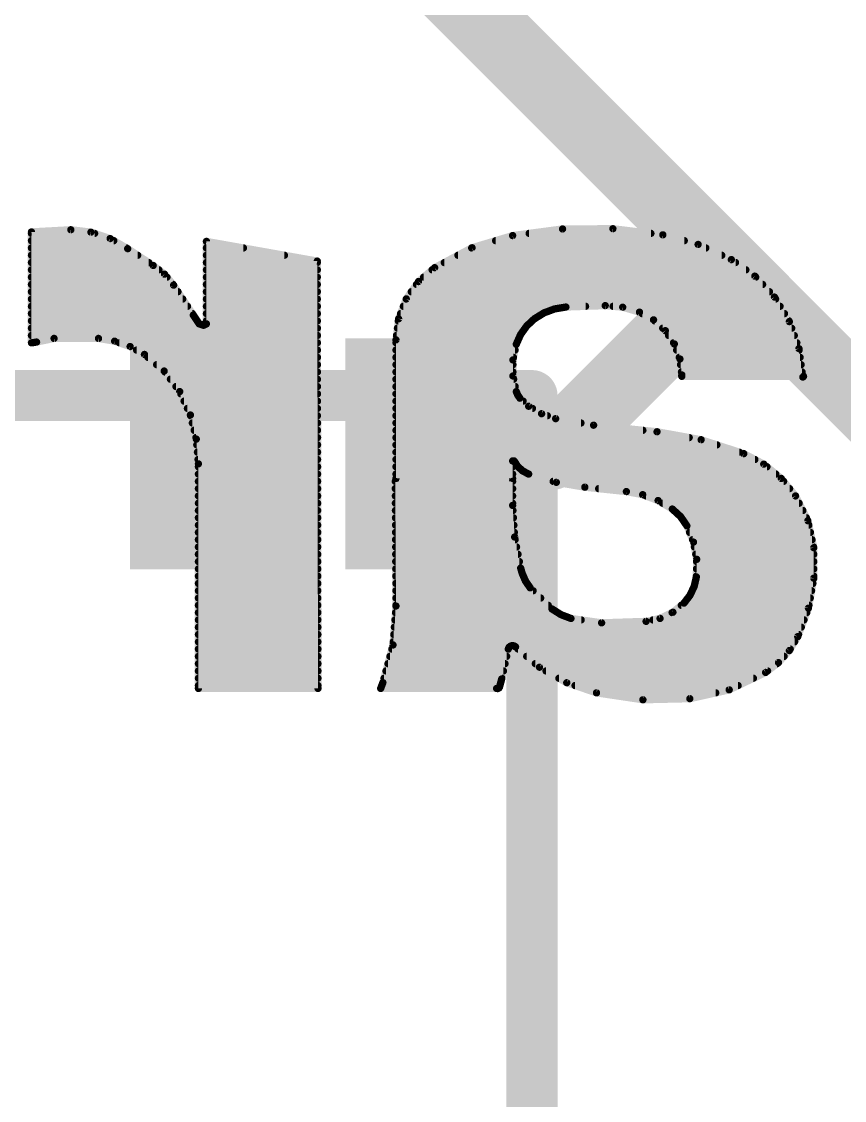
# Model space of a CAD drawing. Extents: x -8.9 to 15.4, y -3.8 to 15.4.
# Drawn here: x 7.817 to 10.683, y 7.14 to 10.898 of the extents above; entities that cross this region are included whole.
import ezdxf

# ---------------------------------------------------------------- set-up
doc = ezdxf.new("R2010")
doc.units = 0
for name, color, linetype in [('1', 12, 'CONTINUOUS'), ('21', 41, 'CONTINUOUS'), ('22', 40, 'CONTINUOUS'), ('51', 53, 'CONTINUOUS')]:
    doc.layers.add(name, color=color, linetype=linetype)

# ---------------------------------------------------------------- blocks, each defined once
blk = doc.blocks.new('RECT')
blk.add_solid([(-0.5, -0.5), (0.5, -0.5), (-0.5, 0.5), (0.5, 0.5)])

msp = doc.modelspace()

# ---------------------------------------------------------------- linework, layer by layer
at = {"layer": '1', "const_width": 0.254}
for points in [[(10.3505, 9.9695), (8.89, 11.43)], [(10.2345, 9.9695), (9.6575, 9.3925)], [(10.3505, 9.9695), (10.2345, 9.9695)], [(11.43, 8.89), (10.3505, 9.9695)], [(9.6575, 9.3925), (9.12, 9.3925)]]:
    msp.add_lwpolyline(points, dxfattribs=at)
at = {"layer": '1', "const_width": 0.127}
for points in [[(10.2345, 10.033, 1), (10.2345, 9.906)], [(10.2794, 9.9246, 1), (10.1896, 10.0144)], [(10.3954, 10.0144, 1), (10.3056, 9.9246)], [(10.3056, 9.9246, 1), (10.3954, 10.0144)], [(10.3505, 9.906, 1), (10.3505, 10.033)], [(9.12, 9.456, 1), (9.12, 9.329)], [(9.6575, 9.329, 1), (9.6575, 9.456)], [(9.6126, 9.4374, 1), (9.7024, 9.3476)]]:
    msp.add_lwpolyline(points, format="xyb", dxfattribs=at)
at = {"layer": '21', "const_width": 0.1778}
msp.add_lwpolyline([(9.595, 9.595), (9.595, 7.445)], dxfattribs=at)
at = {"layer": '21', "const_width": 0.0889}
for points in [[(9.6395, 9.595, 1), (9.5506, 9.595)], [(9.5506, 7.445, 1), (9.6395, 7.445)]]:
    msp.add_lwpolyline(points, format="xyb", dxfattribs=at)
at = {"layer": '22', "const_width": 0.0254}
for points in [[(7.9883, 10.1727), (7.8511, 10.1651)], [(8.0584, 10.1643), (7.9883, 10.1727)], [(9.5275, 10.1524), (9.7014, 10.1754)], [(9.7014, 10.1754), (9.8767, 10.1762)], [(9.8767, 10.1762), (10.0508, 10.1549)], [(7.8511, 10.1651), (7.8511, 9.779)], [(7.8511, 10.16), (8.0712, 10.16)], [(7.8511, 10.1346), (8.1381, 10.1346)], [(8.1253, 10.142), (8.0584, 10.1643)], [(8.1864, 10.1067), (8.1253, 10.142)], [(9.3861, 10.1099), (9.5275, 10.1524)], [(9.4683, 10.1346), (10.1254, 10.1346)], [(9.585, 10.16), (10.0092, 10.16)], [(10.0508, 10.1549), (10.1737, 10.1215)], [(7.8511, 10.1092), (8.1821, 10.1092)], [(8.2753, 10.0482), (8.1864, 10.1067)], [(8.8468, 10.0635), (8.4607, 10.1321)], [(8.4607, 10.1321), (8.4607, 9.845)], [(8.4607, 10.1092), (8.5896, 10.1092)], [(9.2558, 10.0406), (9.3861, 10.1099)], [(9.3848, 10.1092), (10.2006, 10.1092)], [(10.1737, 10.1215), (10.2895, 10.0686)], [(7.8511, 10.0838), (8.2212, 10.0838)], [(7.8511, 10.0584), (8.2598, 10.0584)], [(8.4607, 10.0838), (8.7325, 10.0838)], [(8.4607, 10.0584), (8.8468, 10.0584)], [(8.8494, 8.575), (8.8468, 10.0635)], [(9.2893, 10.0584), (10.304, 10.0584)], [(9.337, 10.0838), (10.2562, 10.0838)], [(10.2895, 10.0686), (10.3713, 10.0111)], [(7.8511, 10.033), (8.2952, 10.033)], [(8.3148, 10.018), (8.2753, 10.0482)], [(8.4607, 10.033), (8.8469, 10.033)], [(9.1996, 9.9923), (9.2558, 10.0406)], [(9.247, 10.033), (10.3402, 10.033)], [(7.8511, 10.0076), (8.3233, 10.0076)], [(8.3464, 9.9797), (8.3148, 10.018)], [(8.4607, 10.0076), (8.8469, 10.0076)], [(9.1569, 9.9318), (9.1996, 9.9923)], [(9.2174, 10.0076), (10.3746, 10.0076)], [(10.3713, 10.0111), (10.4396, 9.9382)], [(7.8511, 9.9822), (8.3443, 9.9822)], [(7.8511, 9.9568), (8.3615, 9.9568)], [(8.415, 9.8755), (8.3464, 9.9797)], [(8.4607, 9.9822), (8.8469, 9.9822)], [(8.4607, 9.9568), (8.847, 9.9568)], [(9.1746, 9.9568), (10.4222, 9.9568)], [(9.1925, 9.9822), (10.3984, 9.9822)], [(7.8511, 9.9314), (8.3782, 9.9314)], [(8.4607, 9.9314), (8.847, 9.9314)], [(9.1302, 9.8627), (9.1569, 9.9318)], [(9.1567, 9.9314), (10.4437, 9.9314)], [(9.8501, 9.9085), (9.713, 9.9035)], [(9.9109, 9.903), (9.8501, 9.9085)], [(10.4396, 9.9382), (10.4916, 9.8528)], [(7.8511, 9.906), (8.3949, 9.906)], [(7.8511, 9.8806), (8.4116, 9.8806)], [(8.4353, 9.845), (8.415, 9.8755)], [(8.4607, 9.906), (8.8471, 9.906)], [(8.4607, 9.8806), (8.8471, 9.8806)], [(9.1371, 9.8806), (9.6328, 9.8806)], [(9.1469, 9.906), (9.7816, 9.906)], [(9.6373, 9.8834), (9.6037, 9.8628)], [(9.6742, 9.8971), (9.6373, 9.8834)], [(9.713, 9.9035), (9.6742, 9.8971)], [(9.8775, 9.906), (10.4592, 9.906)], [(9.9695, 9.8857), (9.9109, 9.903)], [(10.0184, 9.8588), (9.9695, 9.8857)], [(9.9788, 9.8806), (10.4746, 9.8806)], [(7.8511, 9.8552), (8.4285, 9.8552)], [(8.4506, 9.84), (8.4353, 9.845)], [(8.4607, 9.845), (8.4506, 9.84)], [(8.4607, 9.8552), (8.8472, 9.8552)], [(9.1211, 9.7892), (9.1302, 9.8627)], [(9.1293, 9.8552), (9.5955, 9.8552)], [(9.5766, 9.8377), (9.5552, 9.8077)], [(9.6037, 9.8628), (9.5766, 9.8377)], [(10.0596, 9.8212), (10.0184, 9.8588)], [(10.0224, 9.8552), (10.4901, 9.8552)], [(10.4916, 9.8528), (10.525, 9.7586)], [(7.8511, 9.8298), (8.8472, 9.8298)], [(7.8511, 9.8044), (8.8473, 9.8044)], [(9.123, 9.8044), (9.5537, 9.8044)], [(9.1261, 9.8298), (9.571, 9.8298)], [(9.5552, 9.8077), (9.5402, 9.7739)], [(10.0502, 9.8298), (10.4997, 9.8298)], [(10.0908, 9.7749), (10.0596, 9.8212)], [(10.0709, 9.8044), (10.5087, 9.8044)], [(7.8511, 9.779), (7.8537, 9.779)], [(7.8511, 9.779), (7.8537, 9.779)], [(7.8537, 9.779), (7.8689, 9.7815)], [(7.8689, 9.7815), (7.9299, 9.7942)], [(7.9299, 9.7942), (8.0848, 9.7942)], [(8.0848, 9.7942), (8.141, 9.7847)], [(8.141, 9.7847), (8.1949, 9.7659)], [(8.1573, 9.779), (8.8473, 9.779)], [(8.1949, 9.7659), (8.2448, 9.7384)], [(9.1211, 9.3066), (9.1211, 9.7892)], [(9.1211, 9.779), (9.5425, 9.779)], [(9.5402, 9.7739), (9.5285, 9.7193)], [(10.088, 9.779), (10.5178, 9.779)], [(10.1102, 9.7226), (10.0908, 9.7749)], [(10.525, 9.7586), (10.5385, 9.6596)], [(8.2172, 9.7536), (8.8473, 9.7536)], [(8.2448, 9.7384), (8.3135, 9.6807)], [(8.2569, 9.7282), (8.8474, 9.7282)], [(9.1211, 9.7536), (9.5359, 9.7536)], [(9.1211, 9.7282), (9.5304, 9.7282)], [(9.5285, 9.7193), (9.5285, 9.6634)], [(10.0987, 9.7536), (10.5257, 9.7536)], [(10.1081, 9.7282), (10.5291, 9.7282)], [(10.1168, 9.6672), (10.1102, 9.7226)], [(8.2872, 9.7028), (8.8474, 9.7028)], [(9.1211, 9.7028), (9.5285, 9.7028)], [(10.1126, 9.7028), (10.5326, 9.7028)], [(8.3135, 9.6807), (8.3678, 9.6092)], [(8.316, 9.6774), (8.8475, 9.6774)], [(8.3353, 9.652), (8.8475, 9.652)], [(9.1211, 9.6774), (9.5285, 9.6774)], [(9.1211, 9.652), (9.531, 9.652)], [(9.5285, 9.6634), (9.5402, 9.6088)], [(10.1156, 9.6774), (10.5361, 9.6774)], [(10.1168, 9.6622), (10.1168, 9.6672)], [(10.541, 9.6622), (10.1168, 9.6622)], [(10.5385, 9.6596), (10.541, 9.6622)], [(8.3545, 9.6266), (8.8476, 9.6266)], [(8.3678, 9.6092), (8.4049, 9.5275)], [(9.1211, 9.6266), (9.5364, 9.6266)], [(9.5402, 9.6088), (9.5455, 9.5968)], [(8.3714, 9.6012), (8.8476, 9.6012)], [(8.3829, 9.5758), (8.8477, 9.5758)], [(9.1211, 9.6012), (9.5435, 9.6012)], [(9.1211, 9.5758), (9.564, 9.5758)], [(9.5455, 9.5968), (9.5529, 9.586)], [(9.5529, 9.586), (9.5834, 9.558)], [(8.3945, 9.5504), (8.8477, 9.5504)], [(9.1211, 9.5504), (9.5966, 9.5504)], [(9.5834, 9.558), (9.6284, 9.532)], [(9.6284, 9.532), (9.6774, 9.5148)], [(8.4049, 9.5275), (8.4254, 9.4435)], [(8.4055, 9.525), (8.8477, 9.525)], [(8.4117, 9.4996), (8.8478, 9.4996)], [(9.1211, 9.525), (9.6484, 9.525)], [(9.1211, 9.4996), (9.7655, 9.4996)], [(9.6774, 9.5148), (9.8095, 9.492)], [(8.4179, 9.4742), (8.8478, 9.4742)], [(9.1211, 9.4742), (9.9813, 9.4742)], [(9.8095, 9.492), (10.0305, 9.4691)], [(10.0305, 9.4691), (10.1842, 9.4413)], [(8.4241, 9.4488), (8.8479, 9.4488)], [(8.4254, 9.4435), (8.4328, 9.3574)], [(8.4271, 9.4234), (8.8479, 9.4234)], [(9.1211, 9.4488), (10.1427, 9.4488)], [(9.1211, 9.4234), (10.2391, 9.4234)], [(10.1842, 9.4413), (10.3327, 9.3929)], [(8.4293, 9.398), (8.848, 9.398)], [(9.1211, 9.398), (10.3171, 9.398)], [(10.3327, 9.3929), (10.4024, 9.3563)], [(8.4315, 9.3726), (8.848, 9.3726)], [(8.4328, 9.3574), (8.4328, 8.575)], [(8.4328, 9.3472), (8.8481, 9.3472)], [(9.1211, 9.3726), (10.3713, 9.3726)], [(9.1211, 9.3472), (9.5275, 9.3472)], [(9.5326, 9.3675), (9.5275, 9.3675)], [(9.5275, 9.3675), (9.5275, 9.3066)], [(9.5454, 9.3481), (9.5326, 9.3675)], [(9.5627, 9.3325), (9.5454, 9.3481)], [(9.5464, 9.3472), (10.4135, 9.3472)], [(10.4024, 9.3563), (10.4633, 9.3065)], [(8.4328, 9.3218), (8.8481, 9.3218)], [(9.1211, 9.3218), (9.5275, 9.3218)], [(9.5275, 9.3066), (9.1211, 9.3066)], [(9.5834, 9.3218), (9.5627, 9.3325)], [(9.6798, 9.293), (9.5834, 9.3218)], [(9.5834, 9.3218), (10.4446, 9.3218)], [(10.4633, 9.3065), (10.5131, 9.2456)], [(8.4328, 9.2964), (8.8481, 9.2964)], [(8.4328, 9.271), (8.8482, 9.271)], [(9.1211, 8.8621), (9.1186, 9.2964)], [(9.1186, 9.2964), (9.5275, 9.2964)], [(9.1187, 9.271), (9.5275, 9.271)], [(9.5275, 9.2964), (9.5275, 9.2126)], [(9.6686, 9.2964), (10.4716, 9.2964)], [(9.779, 9.2761), (9.6798, 9.293)], [(9.9238, 9.2608), (9.779, 9.2761)], [(9.8273, 9.271), (10.4923, 9.271)], [(8.4328, 9.2456), (8.8482, 9.2456)], [(9.1189, 9.2456), (9.5275, 9.2456)], [(9.9804, 9.25), (9.9238, 9.2608)], [(10.0343, 9.2295), (9.9804, 9.25)], [(9.9919, 9.2456), (10.5131, 9.2456)], [(10.5131, 9.2456), (10.556, 9.1594)], [(8.4328, 9.2202), (8.8483, 9.2202)], [(8.4328, 9.1948), (8.8483, 9.1948)], [(9.119, 9.2202), (9.5275, 9.2202)], [(9.1192, 9.1948), (9.5286, 9.1948)], [(9.5275, 9.2126), (9.5345, 9.1025)], [(10.0838, 9.1999), (10.0343, 9.2295)], [(10.0498, 9.2202), (10.5257, 9.2202)], [(10.1126, 9.1736), (10.0838, 9.1999)], [(10.0894, 9.1948), (10.5384, 9.1948)], [(8.4328, 9.1694), (8.8484, 9.1694)], [(9.1193, 9.1694), (9.5303, 9.1694)], [(10.1346, 9.1415), (10.1126, 9.1736)], [(10.1155, 9.1694), (10.551, 9.1694)], [(10.556, 9.1594), (10.5766, 9.0653)], [(8.4328, 9.144), (8.8484, 9.144)], [(8.4328, 9.1186), (8.8485, 9.1186)], [(9.1195, 9.144), (9.5319, 9.144)], [(9.1196, 9.1186), (9.5335, 9.1186)], [(10.1329, 9.144), (10.5594, 9.144)], [(10.1576, 9.0849), (10.1346, 9.1415)], [(10.1439, 9.1186), (10.5649, 9.1186)], [(8.4328, 9.0932), (8.8485, 9.0932)], [(9.1198, 9.0932), (9.5363, 9.0932)], [(9.5345, 9.1025), (9.5555, 8.9941)], [(10.1542, 9.0932), (10.5705, 9.0932)], [(10.1687, 9.0248), (10.1576, 9.0849)], [(8.4328, 9.0678), (8.8485, 9.0678)], [(9.1199, 9.0678), (9.5412, 9.0678)], [(10.1608, 9.0678), (10.5761, 9.0678)], [(10.5766, 9.0653), (10.5769, 8.9592)], [(8.4328, 9.0424), (8.8486, 9.0424)], [(8.4328, 9.017), (8.8486, 9.017)], [(9.1201, 9.0424), (9.5462, 9.0424)], [(9.1202, 9.017), (9.5511, 9.017)], [(10.1655, 9.0424), (10.5767, 9.0424)], [(10.1676, 8.9637), (10.1687, 9.0248)], [(10.1686, 9.017), (10.5767, 9.017)], [(8.4328, 8.9916), (8.8487, 8.9916)], [(9.1204, 8.9916), (9.5562, 8.9916)], [(9.5555, 8.9941), (9.5606, 8.9764)], [(9.5606, 8.9764), (9.5721, 8.9496)], [(10.1681, 8.9916), (10.5768, 8.9916)], [(8.4328, 8.9662), (8.8487, 8.9662)], [(8.4328, 8.9408), (8.8488, 8.9408)], [(9.1205, 8.9662), (9.565, 8.9662)], [(9.1207, 8.9408), (9.5781, 8.9408)], [(9.5721, 8.9496), (9.5885, 8.9256)], [(10.1453, 8.8994), (10.1599, 8.9303)], [(10.1599, 8.9303), (10.1676, 8.9637)], [(10.1623, 8.9408), (10.5735, 8.9408)], [(10.1676, 8.9662), (10.5768, 8.9662)], [(10.5769, 8.9592), (10.558, 8.8547)], [(8.4328, 8.9154), (8.8488, 8.9154)], [(9.1208, 8.9154), (9.599, 8.9154)], [(9.5885, 8.9256), (9.6647, 8.8519)], [(10.1244, 8.8722), (10.1453, 8.8994)], [(10.1528, 8.9154), (10.569, 8.9154)], [(8.4328, 8.89), (8.8489, 8.89)], [(8.4328, 8.8646), (8.8489, 8.8646)], [(9.1108, 8.7266), (9.1211, 8.8621)], [(9.1209, 8.89), (9.6253, 8.89)], [(9.1211, 8.8646), (9.6516, 8.8646)], [(10.086, 8.8406), (10.1244, 8.8722)], [(10.1152, 8.8646), (10.5598, 8.8646)], [(10.1381, 8.89), (10.5644, 8.89)], [(8.4328, 8.8392), (8.8489, 8.8392)], [(9.1194, 8.8392), (9.6848, 8.8392)], [(9.6647, 8.8519), (9.696, 8.8321)], [(9.696, 8.8321), (9.7307, 8.8189)], [(9.7307, 8.8189), (9.8374, 8.8036)], [(9.9924, 8.8087), (10.0411, 8.819)], [(10.0411, 8.819), (10.086, 8.8406)], [(10.0831, 8.8392), (10.5522, 8.8392)], [(10.558, 8.8547), (10.5207, 8.7554)], [(8.4328, 8.8138), (8.849, 8.8138)], [(8.4328, 8.7884), (8.849, 8.7884)], [(9.1155, 8.7884), (10.5331, 8.7884)], [(9.1174, 8.8138), (9.7663, 8.8138)], [(9.8374, 8.8036), (9.9924, 8.8087)], [(10.0165, 8.8138), (10.5426, 8.8138)], [(8.4328, 8.763), (8.8491, 8.763)], [(9.1135, 8.763), (10.5236, 8.763)], [(10.5207, 8.7554), (10.4915, 8.7071)], [(8.4328, 8.7376), (8.8491, 8.7376)], [(8.4328, 8.7122), (8.8492, 8.7122)], [(9.0754, 8.5954), (9.1108, 8.7266)], [(9.1069, 8.7122), (9.5123, 8.7122)], [(9.1116, 8.7376), (10.5099, 8.7376)], [(9.5123, 8.7122), (9.4894, 8.6081)], [(9.5149, 8.7181), (9.5123, 8.7122)], [(9.5197, 8.7224), (9.5149, 8.7181)], [(9.5259, 8.7243), (9.5197, 8.7224)], [(9.5323, 8.7234), (9.5259, 8.7243)], [(9.5377, 8.7198), (9.5323, 8.7234)], [(9.621, 8.649), (9.5377, 8.7198)], [(9.5466, 8.7122), (10.4946, 8.7122)], [(10.4915, 8.7071), (10.4538, 8.6651)], [(8.4328, 8.6868), (8.8492, 8.6868)], [(9.1, 8.6868), (9.5067, 8.6868)], [(9.5765, 8.6868), (10.4733, 8.6868)], [(8.4328, 8.6614), (8.8492, 8.6614)], [(8.4328, 8.636), (8.8493, 8.636)], [(9.0863, 8.636), (9.4955, 8.636)], [(9.0932, 8.6614), (9.5011, 8.6614)], [(9.6064, 8.6614), (10.4489, 8.6614)], [(9.7161, 8.595), (9.621, 8.649)], [(9.6439, 8.636), (10.4156, 8.636)], [(10.4089, 8.6309), (10.282, 8.5703)], [(10.4538, 8.6651), (10.4089, 8.6309)], [(8.4328, 8.6106), (8.8493, 8.6106)], [(9.0678, 8.575), (9.0754, 8.5954)], [(9.0795, 8.6106), (9.49, 8.6106)], [(9.4894, 8.6081), (9.4818, 8.5801)], [(9.6886, 8.6106), (10.3664, 8.6106)], [(9.8196, 8.5598), (9.7161, 8.595)], [(8.4328, 8.5852), (8.8494, 8.5852)], [(8.4328, 8.575), (8.8494, 8.575)], [(9.4717, 8.575), (9.0678, 8.575)], [(9.0716, 8.5852), (9.4832, 8.5852)], [(9.4759, 8.5747), (9.4717, 8.575)], [(9.4796, 8.5765), (9.4759, 8.5747)], [(9.4818, 8.5801), (9.4796, 8.5765)], [(9.7449, 8.5852), (10.3131, 8.5852)], [(9.9813, 8.5357), (9.8196, 8.5598)], [(9.8196, 8.5598), (10.2351, 8.5598)], [(10.282, 8.5703), (10.1448, 8.5395)], [(10.1448, 8.5395), (9.9813, 8.5357)]]:
    msp.add_lwpolyline(points, dxfattribs=at)
at = {"layer": '22', "const_width": 0.0127}
for points in [[(7.9891, 10.179, 1), (7.9875, 10.1664)], [(7.9887, 10.1664, 1), (7.9879, 10.179)], [(9.7013, 10.1817, 1), (9.7014, 10.169)], [(9.7022, 10.1691, 1), (9.7005, 10.1817)], [(9.8775, 10.1825, 1), (9.876, 10.1699)], [(9.8768, 10.1699, 1), (9.8767, 10.1826)], [(7.8507, 10.1714, 1), (7.8515, 10.1588)], [(7.8511, 10.1663, 1), (7.8511, 10.1537)], [(7.8511, 10.141, 1), (7.8511, 10.1283)], [(7.8575, 10.1651, 1), (7.8448, 10.1651)], [(8.0604, 10.1703, 1), (8.0563, 10.1583)], [(8.0576, 10.158, 1), (8.0591, 10.1706)], [(8.0712, 10.1537, 1), (8.0712, 10.1663)], [(8.1285, 10.1475, 1), (8.1221, 10.1365)], [(8.1233, 10.136, 1), (8.1273, 10.148)], [(8.1381, 10.1283, 1), (8.1381, 10.141)], [(9.4683, 10.141, 1), (9.4683, 10.1283)], [(9.5267, 10.1587, 1), (9.5283, 10.1461)], [(9.5293, 10.1463, 1), (9.5257, 10.1585)], [(9.585, 10.1663, 1), (9.585, 10.1537)], [(10.0092, 10.1537, 1), (10.0092, 10.1663)], [(10.0525, 10.161, 1), (10.0491, 10.1488)], [(10.05, 10.1486, 1), (10.0516, 10.1612)], [(10.1254, 10.1283, 1), (10.1254, 10.141)], [(7.8511, 10.1156, 1), (7.8511, 10.1029)], [(8.1899, 10.112, 1), (8.1829, 10.1014)], [(8.1821, 10.1029, 1), (8.1821, 10.1156)], [(8.1832, 10.1012, 1), (8.1896, 10.1122)], [(8.4618, 10.1384, 1), (8.4596, 10.1258)], [(8.4607, 10.1156, 1), (8.4607, 10.1029)], [(8.4671, 10.1321, 1), (8.4544, 10.1321)], [(8.5896, 10.1029, 1), (8.5896, 10.1156)], [(9.3848, 10.1156, 1), (9.3848, 10.1029)], [(9.3843, 10.116, 1), (9.388, 10.1038)], [(9.3891, 10.1043, 1), (9.3831, 10.1155)], [(10.1763, 10.1273, 1), (10.171, 10.1157)], [(10.172, 10.1154, 1), (10.1753, 10.1276)], [(10.2006, 10.1029, 1), (10.2006, 10.1156)], [(7.8511, 10.0901, 1), (7.8511, 10.0775)], [(7.8511, 10.0648, 1), (7.8511, 10.0521)], [(8.2212, 10.0775, 1), (8.2212, 10.0901)], [(8.2598, 10.0521, 1), (8.2598, 10.0648)], [(8.4607, 10.0648, 1), (8.4607, 10.0521)], [(8.4607, 10.0901, 1), (8.4607, 10.0775)], [(8.7325, 10.0775, 1), (8.7325, 10.0901)], [(8.8531, 10.0635, 1), (8.8405, 10.0635)], [(8.8457, 10.0572, 1), (8.8479, 10.0698)], [(8.8468, 10.0521, 1), (8.8468, 10.0648)], [(9.2893, 10.0648, 1), (9.2893, 10.0521)], [(9.337, 10.0901, 1), (9.337, 10.0775)], [(10.2562, 10.0775, 1), (10.2562, 10.0901)], [(10.2932, 10.0738, 1), (10.2858, 10.0634)], [(10.2869, 10.0628, 1), (10.2921, 10.0744)], [(10.304, 10.0521, 1), (10.304, 10.0648)], [(7.8511, 10.0394, 1), (7.8511, 10.0267)], [(8.2792, 10.0532, 1), (8.2714, 10.0432)], [(8.2718, 10.0429, 1), (8.2788, 10.0535)], [(8.2952, 10.0267, 1), (8.2952, 10.0394)], [(8.4607, 10.0394, 1), (8.4607, 10.0267)], [(8.8469, 10.0267, 1), (8.8469, 10.0394)], [(9.247, 10.0394, 1), (9.247, 10.0267)], [(9.2528, 10.0462, 1), (9.2588, 10.035)], [(9.2599, 10.0358, 1), (9.2517, 10.0454)], [(10.3402, 10.0267, 1), (10.3402, 10.0394)], [(7.8511, 10.0139, 1), (7.8511, 10.0013)], [(7.8511, 9.9886, 1), (7.8511, 9.9759)], [(8.3196, 10.022, 1), (8.3099, 10.014)], [(8.3109, 10.013, 1), (8.3186, 10.023)], [(8.3233, 10.0013, 1), (8.3233, 10.0139)], [(8.3443, 9.9759, 1), (8.3443, 9.9886)], [(8.4607, 9.9886, 1), (8.4607, 9.9759)], [(8.4607, 10.0139, 1), (8.4607, 10.0013)], [(8.8469, 10.0013, 1), (8.8469, 10.0139)], [(8.8469, 9.9759, 1), (8.8469, 9.9886)], [(9.1925, 9.9886, 1), (9.1925, 9.9759)], [(9.1955, 9.9971, 1), (9.2038, 9.9875)], [(9.2048, 9.9886, 1), (9.1944, 9.996)], [(9.2174, 10.0139, 1), (9.2174, 10.0013)], [(10.3759, 10.0155, 1), (10.3666, 10.0068)], [(10.3676, 10.0059, 1), (10.3749, 10.0163)], [(10.3746, 10.0013, 1), (10.3746, 10.0139)], [(10.3984, 9.9759, 1), (10.3984, 9.9886)], [(7.8511, 9.9632, 1), (7.8511, 9.9505)], [(8.3517, 9.9832, 1), (8.3411, 9.9762)], [(8.3415, 9.9757, 1), (8.3513, 9.9837)], [(8.3615, 9.9505, 1), (8.3615, 9.9632)], [(8.4607, 9.9632, 1), (8.4607, 9.9505)], [(8.847, 9.9505, 1), (8.847, 9.9632)], [(9.1746, 9.9632, 1), (9.1746, 9.9505)], [(10.4222, 9.9505, 1), (10.4222, 9.9632)], [(7.8511, 9.9377, 1), (7.8511, 9.9251)], [(8.3782, 9.9251, 1), (8.3782, 9.9377)], [(8.4607, 9.9377, 1), (8.4607, 9.9251)], [(8.847, 9.9251, 1), (8.847, 9.9377)], [(9.1567, 9.9377, 1), (9.1567, 9.9251)], [(9.1517, 9.9355, 1), (9.1621, 9.9281)], [(9.1628, 9.9295, 1), (9.151, 9.9341)], [(9.8507, 9.9148, 1), (9.8495, 9.9022)], [(9.8503, 9.9022, 1), (9.8499, 9.9148)], [(10.445, 9.9415, 1), (10.4342, 9.9349)], [(10.435, 9.9338, 1), (10.4442, 9.9425)], [(10.4437, 9.9251, 1), (10.4437, 9.9377)], [(7.8511, 9.9123, 1), (7.8511, 9.8997)], [(7.8511, 9.887, 1), (7.8511, 9.8743)], [(8.3949, 9.8997, 1), (8.3949, 9.9123)], [(8.4203, 9.879, 1), (8.4097, 9.872)], [(8.4097, 9.872, 1), (8.4203, 9.879)], [(8.4116, 9.8743, 1), (8.4116, 9.887)], [(8.4607, 9.887, 1), (8.4607, 9.8743)], [(8.4607, 9.9123, 1), (8.4607, 9.8997)], [(8.8471, 9.8997, 1), (8.8471, 9.9123)], [(8.8471, 9.8743, 1), (8.8471, 9.887)], [(9.1371, 9.887, 1), (9.1371, 9.8743)], [(9.1469, 9.9123, 1), (9.1469, 9.8997)], [(9.6351, 9.8893, 1), (9.6395, 9.8774)], [(9.6328, 9.8743, 1), (9.6328, 9.887)], [(9.6406, 9.8779, 1), (9.634, 9.8888)], [(9.6731, 9.9034, 1), (9.6752, 9.8908)], [(9.6764, 9.8911, 1), (9.6719, 9.903)], [(9.7128, 9.9098, 1), (9.7132, 9.8972)], [(9.714, 9.8972, 1), (9.712, 9.9098)], [(9.7816, 9.8997, 1), (9.7816, 9.9123)], [(9.8775, 9.9123, 1), (9.8775, 9.8997)], [(9.9127, 9.909, 1), (9.9091, 9.8969)], [(9.9103, 9.8966, 1), (9.9115, 9.9093)], [(9.9726, 9.8913, 1), (9.9664, 9.8801)], [(9.9677, 9.8796, 1), (9.9713, 9.8918)], [(9.9788, 9.887, 1), (9.9788, 9.8743)], [(10.4592, 9.8997, 1), (10.4592, 9.9123)], [(10.4746, 9.8743, 1), (10.4746, 9.887)], [(7.8511, 9.8615, 1), (7.8511, 9.8489)], [(8.4285, 9.8489, 1), (8.4285, 9.8615)], [(8.4373, 9.851, 1), (8.4333, 9.839)], [(8.43, 9.8415, 1), (8.4406, 9.8485)], [(8.4478, 9.8457, 1), (8.4534, 9.8343)], [(8.4486, 9.834, 1), (8.4526, 9.846)], [(8.4607, 9.8615, 1), (8.4607, 9.8489)], [(8.4544, 9.845, 1), (8.4671, 9.845)], [(8.4635, 9.8393, 1), (8.4579, 9.8507)], [(8.8472, 9.8489, 1), (8.8472, 9.8615)], [(9.1293, 9.8615, 1), (9.1293, 9.8489)], [(9.1243, 9.865, 1), (9.1361, 9.8604)], [(9.1365, 9.8619, 1), (9.1239, 9.8635)], [(9.5723, 9.8424, 1), (9.5809, 9.833)], [(9.5818, 9.834, 1), (9.5715, 9.8414)], [(9.5955, 9.8489, 1), (9.5955, 9.8615)], [(9.6004, 9.8682, 1), (9.607, 9.8574)], [(9.608, 9.8581, 1), (9.5994, 9.8675)], [(10.0227, 9.8635, 1), (10.0141, 9.8541)], [(10.0153, 9.8533, 1), (10.0215, 9.8644)], [(10.0224, 9.8615, 1), (10.0224, 9.8489)], [(10.4975, 9.8549, 1), (10.4856, 9.8507)], [(10.4861, 9.8495, 1), (10.497, 9.8561)], [(10.4901, 9.8489, 1), (10.4901, 9.8615)], [(7.8511, 9.8361, 1), (7.8511, 9.8235)], [(7.8511, 9.8108, 1), (7.8511, 9.7981)], [(8.8472, 9.8235, 1), (8.8472, 9.8361)], [(8.8473, 9.7981, 1), (8.8473, 9.8108)], [(9.123, 9.8108, 1), (9.123, 9.7981)], [(9.1261, 9.8361, 1), (9.1261, 9.8235)], [(9.55, 9.8113, 1), (9.5603, 9.804)], [(9.561, 9.8051, 1), (9.5494, 9.8102)], [(9.5537, 9.7981, 1), (9.5537, 9.8108)], [(9.571, 9.8235, 1), (9.571, 9.8361)], [(10.0502, 9.8361, 1), (10.0502, 9.8235)], [(10.0649, 9.8247, 1), (10.0543, 9.8176)], [(10.0553, 9.8165, 1), (10.0639, 9.8259)], [(10.0709, 9.8108, 1), (10.0709, 9.7981)], [(10.4997, 9.8235, 1), (10.4997, 9.8361)], [(10.5087, 9.7981, 1), (10.5087, 9.8108)], [(7.8511, 9.7853, 1), (7.8511, 9.7727)], [(7.8511, 9.7853, 1), (7.8511, 9.7727)], [(7.8448, 9.779, 1), (7.8575, 9.779)], [(7.8527, 9.7853, 1), (7.8547, 9.7727)], [(7.8537, 9.7727, 1), (7.8537, 9.7853)], [(7.8537, 9.7727, 1), (7.8537, 9.7853)], [(7.8676, 9.7877, 1), (7.8702, 9.7753)], [(7.8699, 9.7752, 1), (7.8679, 9.7878)], [(7.9299, 9.8005, 1), (7.9299, 9.7879)], [(7.9312, 9.788, 1), (7.9286, 9.8004)], [(8.0859, 9.8005, 1), (8.0837, 9.7879)], [(8.0848, 9.7879, 1), (8.0848, 9.8005)], [(8.1431, 9.7907, 1), (8.1389, 9.7787)], [(8.14, 9.7784, 1), (8.1421, 9.7909)], [(8.1573, 9.7853, 1), (8.1573, 9.7727)], [(8.1979, 9.7715, 1), (8.1918, 9.7604)], [(8.1928, 9.7599, 1), (8.197, 9.7719)], [(8.8473, 9.7727, 1), (8.8473, 9.7853)], [(9.1148, 9.79, 1), (9.1274, 9.7884)], [(9.1274, 9.7892, 1), (9.1148, 9.7892)], [(9.1211, 9.7853, 1), (9.1211, 9.7727)], [(9.5344, 9.7765, 1), (9.546, 9.7713)], [(9.5464, 9.7726, 1), (9.534, 9.7752)], [(9.5425, 9.7727, 1), (9.5425, 9.7853)], [(10.088, 9.7853, 1), (10.088, 9.7727)], [(10.0967, 9.7771, 1), (10.0848, 9.7727)], [(10.0855, 9.7714, 1), (10.0961, 9.7785)], [(10.5178, 9.7727, 1), (10.5178, 9.7853)], [(10.5313, 9.7595, 1), (10.5187, 9.7578)], [(8.2172, 9.7599, 1), (8.2172, 9.7473)], [(8.2489, 9.7433, 1), (8.2407, 9.7335)], [(8.2417, 9.7328, 1), (8.2479, 9.744)], [(8.2569, 9.7346, 1), (8.2569, 9.7219)], [(8.8473, 9.7473, 1), (8.8473, 9.7599)], [(8.8474, 9.7219, 1), (8.8474, 9.7346)], [(9.1211, 9.7599, 1), (9.1211, 9.7473)], [(9.1211, 9.7346, 1), (9.1211, 9.7219)], [(9.5349, 9.7193, 1), (9.5222, 9.7193)], [(9.5304, 9.7219, 1), (9.5304, 9.7346)], [(9.5359, 9.7473, 1), (9.5359, 9.7599)], [(10.0987, 9.7599, 1), (10.0987, 9.7473)], [(10.1081, 9.7346, 1), (10.1081, 9.7219)], [(10.1165, 9.7234, 1), (10.1039, 9.7219)], [(10.519, 9.7565, 1), (10.531, 9.7608)], [(10.5257, 9.7473, 1), (10.5257, 9.7599)], [(10.5291, 9.7219, 1), (10.5291, 9.7346)], [(8.2872, 9.7091, 1), (8.2872, 9.6965)], [(8.8474, 9.6965, 1), (8.8474, 9.7091)], [(9.1211, 9.7091, 1), (9.1211, 9.6965)], [(9.5223, 9.7206, 1), (9.5347, 9.718)], [(9.5285, 9.6965, 1), (9.5285, 9.7091)], [(10.1043, 9.7204, 1), (10.1162, 9.7248)], [(10.1126, 9.7091, 1), (10.1126, 9.6965)], [(10.5326, 9.6965, 1), (10.5326, 9.7091)], [(8.3186, 9.6845, 1), (8.3084, 9.6768)], [(8.3094, 9.6758, 1), (8.3176, 9.6855)], [(8.316, 9.6837, 1), (8.316, 9.6711)], [(8.3353, 9.6584, 1), (8.3353, 9.6457)], [(8.8475, 9.6711, 1), (8.8475, 9.6837)], [(8.8475, 9.6457, 1), (8.8475, 9.6584)], [(9.1211, 9.6837, 1), (9.1211, 9.6711)], [(9.1211, 9.6584, 1), (9.1211, 9.6457)], [(9.5347, 9.6647, 1), (9.5223, 9.6621)], [(9.5222, 9.6634, 1), (9.5349, 9.6634)], [(9.5285, 9.6711, 1), (9.5285, 9.6837)], [(9.531, 9.6457, 1), (9.531, 9.6584)], [(10.1156, 9.6837, 1), (10.1156, 9.6711)], [(10.1232, 9.6672, 1), (10.1105, 9.6672)], [(10.1105, 9.6622, 1), (10.1232, 9.6622)], [(10.1168, 9.6685, 1), (10.1168, 9.6559)], [(10.1105, 9.6665, 1), (10.1231, 9.6679)], [(10.5339, 9.664, 1), (10.5431, 9.6552)], [(10.5322, 9.6587, 1), (10.5448, 9.6605)], [(10.5361, 9.6711, 1), (10.5361, 9.6837)], [(10.5456, 9.6578, 1), (10.5364, 9.6666)], [(10.541, 9.6559, 1), (10.541, 9.6685)], [(8.3545, 9.6329, 1), (8.3545, 9.6203)], [(8.3735, 9.6118, 1), (8.362, 9.6066)], [(8.3627, 9.6053, 1), (8.3728, 9.613)], [(8.8476, 9.6203, 1), (8.8476, 9.6329)], [(9.1211, 9.6329, 1), (9.1211, 9.6203)], [(9.546, 9.6113, 1), (9.5344, 9.6063)], [(9.5364, 9.6203, 1), (9.5364, 9.6329)], [(8.3714, 9.6075, 1), (8.3714, 9.5949)], [(8.3829, 9.5822, 1), (8.3829, 9.5695)], [(8.8476, 9.5949, 1), (8.8476, 9.6075)], [(8.8477, 9.5695, 1), (8.8477, 9.5822)], [(9.1211, 9.5822, 1), (9.1211, 9.5695)], [(9.1211, 9.6075, 1), (9.1211, 9.5949)], [(9.534, 9.6075, 1), (9.5464, 9.6101)], [(9.5507, 9.6004, 1), (9.5402, 9.5932)], [(9.5396, 9.5942, 1), (9.5513, 9.5993)], [(9.5435, 9.5949, 1), (9.5435, 9.6075)], [(9.5572, 9.5907, 1), (9.5486, 9.5813)], [(9.5477, 9.5824, 1), (9.5581, 9.5896)], [(9.564, 9.5695, 1), (9.564, 9.5822)], [(8.3945, 9.5567, 1), (8.3945, 9.5441)], [(8.8477, 9.5441, 1), (8.8477, 9.5567)], [(9.1211, 9.5567, 1), (9.1211, 9.5441)], [(9.5866, 9.5635, 1), (9.5802, 9.5525)], [(9.5791, 9.5533, 1), (9.5877, 9.5627)], [(9.5966, 9.5441, 1), (9.5966, 9.5567)], [(9.6305, 9.538, 1), (9.6263, 9.5261)], [(8.4111, 9.529, 1), (8.3987, 9.526)], [(8.3991, 9.5249, 1), (8.4107, 9.5301)], [(8.4055, 9.5313, 1), (8.4055, 9.5187)], [(8.4117, 9.506, 1), (8.4117, 9.4933)], [(8.8477, 9.5187, 1), (8.8477, 9.5313)], [(8.8478, 9.4933, 1), (8.8478, 9.506)], [(9.1211, 9.506, 1), (9.1211, 9.4933)], [(9.1211, 9.5313, 1), (9.1211, 9.5187)], [(9.6252, 9.5265, 1), (9.6316, 9.5376)], [(9.6484, 9.5187, 1), (9.6484, 9.5313)], [(9.6785, 9.5211, 1), (9.6763, 9.5085)], [(9.6753, 9.5088, 1), (9.6795, 9.5208)], [(9.7655, 9.4933, 1), (9.7655, 9.506)], [(8.4179, 9.4805, 1), (8.4179, 9.4679)], [(8.8478, 9.4679, 1), (8.8478, 9.4805)], [(9.1211, 9.4805, 1), (9.1211, 9.4679)], [(9.8102, 9.4983, 1), (9.8088, 9.4857)], [(9.8084, 9.4857, 1), (9.8106, 9.4983)], [(9.9813, 9.4679, 1), (9.9813, 9.4805)], [(10.0316, 9.4753, 1), (10.0294, 9.4629)], [(10.0298, 9.4628, 1), (10.0312, 9.4754)], [(8.4241, 9.4551, 1), (8.4241, 9.4425)], [(8.4317, 9.4441, 1), (8.419, 9.443)], [(8.4192, 9.442, 1), (8.4315, 9.445)], [(8.4271, 9.4298, 1), (8.4271, 9.4171)], [(8.8479, 9.4425, 1), (8.8479, 9.4551)], [(8.8479, 9.4171, 1), (8.8479, 9.4298)], [(9.1211, 9.4298, 1), (9.1211, 9.4171)], [(9.1211, 9.4551, 1), (9.1211, 9.4425)], [(10.1427, 9.4425, 1), (10.1427, 9.4551)], [(10.1862, 9.4473, 1), (10.1822, 9.4353)], [(10.1831, 9.4351, 1), (10.1853, 9.4476)], [(10.2391, 9.4171, 1), (10.2391, 9.4298)], [(8.4293, 9.4043, 1), (8.4293, 9.3917)], [(8.848, 9.3917, 1), (8.848, 9.4043)], [(9.1211, 9.4043, 1), (9.1211, 9.3917)], [(10.3171, 9.3917, 1), (10.3171, 9.4043)], [(10.3357, 9.3985, 1), (10.3297, 9.3873)], [(10.3307, 9.3869, 1), (10.3347, 9.3989)], [(8.4315, 9.3789, 1), (8.4315, 9.3663)], [(8.4328, 9.3536, 1), (8.4328, 9.3409)], [(8.4391, 9.3574, 1), (8.4265, 9.3574)], [(8.4265, 9.3569, 1), (8.4391, 9.3579)], [(8.848, 9.3663, 1), (8.848, 9.3789)], [(8.8481, 9.3409, 1), (8.8481, 9.3536)], [(9.1211, 9.3536, 1), (9.1211, 9.3409)], [(9.1211, 9.3789, 1), (9.1211, 9.3663)], [(9.5275, 9.3738, 1), (9.5275, 9.3612)], [(9.5338, 9.3675, 1), (9.5212, 9.3675)], [(9.5379, 9.371, 1), (9.5273, 9.364)], [(9.5275, 9.3409, 1), (9.5275, 9.3536)], [(9.5326, 9.3612, 1), (9.5326, 9.3738)], [(9.5497, 9.3528, 1), (9.5412, 9.3433)], [(9.5464, 9.3536, 1), (9.5464, 9.3409)], [(9.5401, 9.3446, 1), (9.5507, 9.3516)], [(10.3713, 9.3663, 1), (10.3713, 9.3789)], [(10.4064, 9.3612, 1), (10.3983, 9.3514)], [(10.3994, 9.3507, 1), (10.4053, 9.3619)], [(10.4135, 9.3409, 1), (10.4135, 9.3536)], [(8.4328, 9.3281, 1), (8.4328, 9.3155)], [(8.8481, 9.3155, 1), (8.8481, 9.3281)], [(9.1211, 9.313, 1), (9.1211, 9.3003)], [(9.1211, 9.3281, 1), (9.1211, 9.3155)], [(9.5275, 9.3155, 1), (9.5275, 9.3281)], [(9.5275, 9.3003, 1), (9.5275, 9.313)], [(9.5656, 9.3381, 1), (9.5598, 9.3269)], [(9.5585, 9.3278, 1), (9.567, 9.3372)], [(9.5852, 9.3279, 1), (9.5816, 9.3157)], [(9.5834, 9.3281, 1), (9.5834, 9.3155)], [(9.5805, 9.3162, 1), (9.5863, 9.3274)], [(10.4446, 9.3155, 1), (10.4446, 9.3281)], [(10.4682, 9.3106, 1), (10.4584, 9.3025)], [(8.4328, 9.2774, 1), (8.4328, 9.2647)], [(8.4328, 9.3027, 1), (8.4328, 9.2901)], [(8.8481, 9.2901, 1), (8.8481, 9.3027)], [(8.8482, 9.2647, 1), (8.8482, 9.2774)], [(9.1249, 9.2964, 1), (9.1123, 9.2964)], [(9.1186, 9.3027, 1), (9.1186, 9.2901)], [(9.1187, 9.2774, 1), (9.1187, 9.2647)], [(9.1148, 9.3066, 1), (9.1274, 9.3066)], [(9.5212, 9.3066, 1), (9.5338, 9.3066)], [(9.5338, 9.2964, 1), (9.5212, 9.2964)], [(9.5275, 9.2901, 1), (9.5275, 9.3027)], [(9.5275, 9.2647, 1), (9.5275, 9.2774)], [(9.6686, 9.3027, 1), (9.6686, 9.2901)], [(9.6809, 9.2993, 1), (9.6788, 9.2868)], [(9.678, 9.287, 1), (9.6816, 9.2991)], [(9.7797, 9.2824, 1), (9.7783, 9.2698)], [(9.7779, 9.2698, 1), (9.7801, 9.2824)], [(9.8273, 9.2774, 1), (9.8273, 9.2647)], [(10.4593, 9.3016, 1), (10.4673, 9.3115)], [(10.4716, 9.2901, 1), (10.4716, 9.3027)], [(10.4923, 9.2647, 1), (10.4923, 9.2774)], [(8.4328, 9.2519, 1), (8.4328, 9.2393)], [(8.8482, 9.2393, 1), (8.8482, 9.2519)], [(9.1189, 9.2519, 1), (9.1189, 9.2393)], [(9.5275, 9.2393, 1), (9.5275, 9.2519)], [(9.925, 9.267, 1), (9.9226, 9.2546)], [(9.9231, 9.2545, 1), (9.9245, 9.2671)], [(9.9827, 9.2559, 1), (9.9782, 9.244)], [(9.9792, 9.2437, 1), (9.9816, 9.2562)], [(9.9919, 9.2519, 1), (9.9919, 9.2393)], [(10.5188, 9.2484, 1), (10.5074, 9.2428)], [(10.5082, 9.2416, 1), (10.518, 9.2496)], [(10.5131, 9.2393, 1), (10.5131, 9.2519)], [(8.4328, 9.2012, 1), (8.4328, 9.1885)], [(8.4328, 9.2265, 1), (8.4328, 9.2139)], [(8.8483, 9.2139, 1), (8.8483, 9.2265)], [(8.8483, 9.1885, 1), (8.8483, 9.2012)], [(9.119, 9.2265, 1), (9.119, 9.2139)], [(9.1192, 9.2012, 1), (9.1192, 9.1885)], [(9.5338, 9.213, 1), (9.5212, 9.2122)], [(9.5212, 9.2126, 1), (9.5338, 9.2126)], [(9.5275, 9.2139, 1), (9.5275, 9.2265)], [(9.5286, 9.1885, 1), (9.5286, 9.2012)], [(10.0376, 9.2349, 1), (10.031, 9.224)], [(10.032, 9.2235, 1), (10.0366, 9.2354)], [(10.0498, 9.2265, 1), (10.0498, 9.2139)], [(10.0881, 9.2046, 1), (10.0795, 9.1952)], [(10.0805, 9.1944, 1), (10.0871, 9.2054)], [(10.0894, 9.2012, 1), (10.0894, 9.1885)], [(10.5257, 9.2139, 1), (10.5257, 9.2265)], [(10.5384, 9.1885, 1), (10.5384, 9.2012)], [(8.4328, 9.1758, 1), (8.4328, 9.1631)], [(8.8484, 9.1631, 1), (8.8484, 9.1758)], [(9.1193, 9.1758, 1), (9.1193, 9.1631)], [(9.5303, 9.1631, 1), (9.5303, 9.1758)], [(10.1178, 9.1772, 1), (10.1073, 9.17)], [(10.1083, 9.1689, 1), (10.1168, 9.1783)], [(10.1155, 9.1758, 1), (10.1155, 9.1631)], [(10.5622, 9.1607, 1), (10.5498, 9.158)], [(10.5503, 9.1565, 1), (10.5617, 9.1622)], [(10.551, 9.1631, 1), (10.551, 9.1758)], [(8.4328, 9.125, 1), (8.4328, 9.1123)], [(8.4328, 9.1503, 1), (8.4328, 9.1377)], [(8.8484, 9.1377, 1), (8.8484, 9.1503)], [(8.8485, 9.1123, 1), (8.8485, 9.125)], [(9.1195, 9.1503, 1), (9.1195, 9.1377)], [(9.1196, 9.125, 1), (9.1196, 9.1123)], [(9.5319, 9.1377, 1), (9.5319, 9.1503)], [(9.5335, 9.1123, 1), (9.5335, 9.125)], [(10.1329, 9.1503, 1), (10.1329, 9.1377)], [(10.1405, 9.1439, 1), (10.1287, 9.1391)], [(10.1294, 9.1379, 1), (10.1398, 9.1451)], [(10.1439, 9.125, 1), (10.1439, 9.1123)], [(10.5594, 9.1377, 1), (10.5594, 9.1503)], [(10.5649, 9.1123, 1), (10.5649, 9.125)], [(8.4328, 9.0996, 1), (8.4328, 9.0869)], [(8.8485, 9.0869, 1), (8.8485, 9.0996)], [(9.1198, 9.0996, 1), (9.1198, 9.0869)], [(9.5408, 9.1037, 1), (9.5283, 9.1012)], [(9.5282, 9.1021, 1), (9.5409, 9.1029)], [(9.5363, 9.0869, 1), (9.5363, 9.0996)], [(10.1542, 9.0996, 1), (10.1542, 9.0869)], [(10.1638, 9.086, 1), (10.1513, 9.0837)], [(10.1517, 9.0825, 1), (10.1635, 9.0873)], [(10.5705, 9.0869, 1), (10.5705, 9.0996)], [(8.4328, 9.0741, 1), (8.4328, 9.0615)], [(8.8485, 9.0615, 1), (8.8485, 9.0741)], [(9.1199, 9.0741, 1), (9.1199, 9.0615)], [(9.5412, 9.0615, 1), (9.5412, 9.0741)], [(10.1608, 9.0741, 1), (10.1608, 9.0615)], [(10.5829, 9.0653, 1), (10.5703, 9.0653)], [(10.5704, 9.0639, 1), (10.5828, 9.0667)], [(10.5761, 9.0615, 1), (10.5761, 9.0741)], [(8.4328, 9.0488, 1), (8.4328, 9.0361)], [(8.4328, 9.0234, 1), (8.4328, 9.0107)], [(8.8486, 9.0361, 1), (8.8486, 9.0488)], [(8.8486, 9.0107, 1), (8.8486, 9.0234)], [(9.1201, 9.0488, 1), (9.1201, 9.0361)], [(9.1202, 9.0234, 1), (9.1202, 9.0107)], [(9.5462, 9.0361, 1), (9.5462, 9.0488)], [(9.5511, 9.0107, 1), (9.5511, 9.0234)], [(10.1655, 9.0488, 1), (10.1655, 9.0361)], [(10.1686, 9.0234, 1), (10.1686, 9.0107)], [(10.1751, 9.0247, 1), (10.1624, 9.0249)], [(10.1625, 9.0236, 1), (10.175, 9.026)], [(10.5767, 9.0361, 1), (10.5767, 9.0488)], [(10.5767, 9.0107, 1), (10.5767, 9.0234)], [(8.4328, 8.9979, 1), (8.4328, 8.9853)], [(8.8487, 8.9853, 1), (8.8487, 8.9979)], [(9.1204, 8.9979, 1), (9.1204, 8.9853)], [(9.5616, 8.9959, 1), (9.5494, 8.9923)], [(9.5493, 8.9929, 1), (9.5617, 8.9953)], [(9.5664, 8.9789, 1), (9.5548, 8.9739)], [(9.5545, 8.9746, 1), (9.5667, 8.9782)], [(9.5562, 8.9853, 1), (9.5562, 8.9979)], [(10.1681, 8.9979, 1), (10.1681, 8.9853)], [(10.5768, 8.9853, 1), (10.5768, 8.9979)], [(8.4328, 8.9726, 1), (8.4328, 8.9599)], [(8.4328, 8.9472, 1), (8.4328, 8.9345)], [(8.8487, 8.9599, 1), (8.8487, 8.9726)], [(8.8488, 8.9345, 1), (8.8488, 8.9472)], [(9.1205, 8.9726, 1), (9.1205, 8.9599)], [(9.1207, 8.9472, 1), (9.1207, 8.9345)], [(9.565, 8.9599, 1), (9.565, 8.9726)], [(9.5773, 8.9532, 1), (9.5668, 8.946)], [(9.5662, 8.9471, 1), (9.5779, 8.9521)], [(9.5781, 8.9345, 1), (9.5781, 8.9472)], [(10.1656, 8.9276, 1), (10.1542, 8.933)], [(10.1623, 8.9472, 1), (10.1623, 8.9345)], [(10.1676, 8.9726, 1), (10.1676, 8.9599)], [(10.1613, 8.9638, 1), (10.1739, 8.9636)], [(10.1738, 8.9623, 1), (10.1614, 8.9651)], [(10.5705, 8.9592, 1), (10.5832, 8.9592)], [(10.5831, 8.9581, 1), (10.5706, 8.9603)], [(10.5735, 8.9345, 1), (10.5735, 8.9472)], [(10.5768, 8.9599, 1), (10.5768, 8.9726)], [(8.4328, 8.9217, 1), (8.4328, 8.9091)], [(8.8488, 8.9091, 1), (8.8488, 8.9217)], [(9.1208, 8.9217, 1), (9.1208, 8.9091)], [(9.5929, 8.9302, 1), (9.5841, 8.921)], [(9.5833, 8.922, 1), (9.5937, 8.9292)], [(9.599, 8.9091, 1), (9.599, 8.9217)], [(10.1395, 8.9021, 1), (10.151, 8.8966)], [(10.1503, 8.8955, 1), (10.1402, 8.9032)], [(10.1528, 8.9217, 1), (10.1528, 8.9091)], [(10.1537, 8.9318, 1), (10.1661, 8.9289)], [(10.569, 8.9091, 1), (10.569, 8.9217)], [(8.4328, 8.871, 1), (8.4328, 8.8583)], [(8.4328, 8.8963, 1), (8.4328, 8.8837)], [(8.8489, 8.8837, 1), (8.8489, 8.8963)], [(8.8489, 8.8583, 1), (8.8489, 8.871)], [(9.1209, 8.8963, 1), (9.1209, 8.8837)], [(9.1211, 8.871, 1), (9.1211, 8.8583)], [(9.1274, 8.8616, 1), (9.1148, 8.8626)], [(9.1148, 8.8621, 1), (9.1274, 8.8621)], [(9.6253, 8.8837, 1), (9.6253, 8.8963)], [(9.6516, 8.8583, 1), (9.6516, 8.871)], [(10.1152, 8.871, 1), (10.1152, 8.8583)], [(10.1194, 8.8761, 1), (10.1294, 8.8683)], [(10.1284, 8.8673, 1), (10.1204, 8.8771)], [(10.1381, 8.8963, 1), (10.1381, 8.8837)], [(10.5598, 8.8583, 1), (10.5598, 8.871)], [(10.5644, 8.8837, 1), (10.5644, 8.8963)], [(8.4328, 8.8455, 1), (8.4328, 8.8329)], [(8.8489, 8.8329, 1), (8.8489, 8.8455)], [(9.1194, 8.8455, 1), (9.1194, 8.8329)], [(9.6681, 8.8573, 1), (9.6613, 8.8465)], [(9.6603, 8.8473, 1), (9.6691, 8.8565)], [(9.6848, 8.8329, 1), (9.6848, 8.8455)], [(9.6983, 8.838, 1), (9.6938, 8.8261)], [(9.6926, 8.8267, 1), (9.6994, 8.8374)], [(9.7316, 8.8252, 1), (9.7298, 8.8126)], [(9.7284, 8.813, 1), (9.733, 8.8248)], [(10.0383, 8.8247, 1), (10.0439, 8.8133)], [(10.0424, 8.8128, 1), (10.0398, 8.8252)], [(10.0831, 8.8455, 1), (10.0831, 8.8329)], [(10.0819, 8.8455, 1), (10.09, 8.8357)], [(10.0887, 8.8349, 1), (10.0832, 8.8463)], [(10.5518, 8.8559, 1), (10.5643, 8.8536)], [(10.564, 8.8525, 1), (10.5521, 8.857)], [(10.5522, 8.8329, 1), (10.5522, 8.8455)], [(8.4328, 8.7948, 1), (8.4328, 8.7821)], [(8.4328, 8.8201, 1), (8.4328, 8.8075)], [(8.849, 8.8075, 1), (8.849, 8.8201)], [(8.849, 8.7821, 1), (8.849, 8.7948)], [(9.1155, 8.7948, 1), (9.1155, 8.7821)], [(9.1174, 8.8201, 1), (9.1174, 8.8075)], [(9.7663, 8.8075, 1), (9.7663, 8.8201)], [(9.8372, 8.8099, 1), (9.8376, 8.7973)], [(9.8365, 8.7973, 1), (9.8383, 8.8099)], [(9.9911, 8.8149, 1), (9.9937, 8.8025)], [(9.9926, 8.8024, 1), (9.9922, 8.815)], [(10.0165, 8.8201, 1), (10.0165, 8.8075)], [(10.5331, 8.7821, 1), (10.5331, 8.7948)], [(10.5426, 8.8075, 1), (10.5426, 8.8201)], [(8.4328, 8.7693, 1), (8.4328, 8.7567)], [(8.8491, 8.7567, 1), (8.8491, 8.7693)], [(9.1135, 8.7693, 1), (9.1135, 8.7567)], [(10.5148, 8.7576, 1), (10.5266, 8.7532)], [(10.5261, 8.7521, 1), (10.5153, 8.7587)], [(10.5236, 8.7567, 1), (10.5236, 8.7693)], [(8.4328, 8.7186, 1), (8.4328, 8.7059)], [(8.4328, 8.7439, 1), (8.4328, 8.7313)], [(8.8491, 8.7313, 1), (8.8491, 8.7439)], [(8.8492, 8.7059, 1), (8.8492, 8.7186)], [(9.1069, 8.7186, 1), (9.1069, 8.7059)], [(9.1044, 8.7271, 1), (9.1171, 8.7261)], [(9.1169, 8.725, 1), (9.1046, 8.7283)], [(9.1116, 8.7439, 1), (9.1116, 8.7313)], [(9.5065, 8.7147, 1), (9.5181, 8.7097)], [(9.5185, 8.7108, 1), (9.5061, 8.7136)], [(9.5106, 8.7229, 1), (9.5191, 8.7134)], [(9.5207, 8.7156, 1), (9.509, 8.7207)], [(9.5123, 8.7059, 1), (9.5123, 8.7186)], [(9.5179, 8.7285, 1), (9.5215, 8.7164)], [(9.5239, 8.7177, 1), (9.5155, 8.7272)], [(9.5268, 8.7306, 1), (9.525, 8.718)], [(9.5277, 8.7182, 1), (9.5241, 8.7304)], [(9.5358, 8.7287, 1), (9.5288, 8.7181)], [(9.5418, 8.7246, 1), (9.5336, 8.715)], [(9.5314, 8.7171, 1), (9.5332, 8.7296)], [(9.5342, 8.7145, 1), (9.5412, 8.7251)], [(9.5466, 8.7186, 1), (9.5466, 8.7059)], [(10.4962, 8.7029, 1), (10.4868, 8.7113)], [(10.4946, 8.7059, 1), (10.4946, 8.7186)], [(10.5099, 8.7313, 1), (10.5099, 8.7439)], [(8.4328, 8.6931, 1), (8.4328, 8.6805)], [(8.8492, 8.6805, 1), (8.8492, 8.6931)], [(9.1, 8.6931, 1), (9.1, 8.6805)], [(9.5067, 8.6805, 1), (9.5067, 8.6931)], [(9.5765, 8.6931, 1), (9.5765, 8.6805)], [(10.4733, 8.6805, 1), (10.4733, 8.6931)], [(10.4861, 8.7104, 1), (10.4969, 8.7038)], [(8.4328, 8.6424, 1), (8.4328, 8.6297)], [(8.4328, 8.6677, 1), (8.4328, 8.6551)], [(8.8492, 8.6551, 1), (8.8492, 8.6677)], [(8.8493, 8.6297, 1), (8.8493, 8.6424)], [(9.0863, 8.6424, 1), (9.0863, 8.6297)], [(9.0932, 8.6677, 1), (9.0932, 8.6551)], [(9.4955, 8.6297, 1), (9.4955, 8.6424)], [(9.5011, 8.6551, 1), (9.5011, 8.6677)], [(9.6064, 8.6677, 1), (9.6064, 8.6551)], [(9.6241, 8.6545, 1), (9.6179, 8.6434)], [(9.6169, 8.6441, 1), (9.6251, 8.6538)], [(9.6439, 8.6424, 1), (9.6439, 8.6297)], [(10.4051, 8.636, 1), (10.4127, 8.6258)], [(10.4116, 8.6252, 1), (10.4062, 8.6366)], [(10.4156, 8.6297, 1), (10.4156, 8.6424)], [(10.4491, 8.6694, 1), (10.4585, 8.6609)], [(10.4489, 8.6551, 1), (10.4489, 8.6677)], [(10.4576, 8.6601, 1), (10.4499, 8.6702)], [(8.4328, 8.6169, 1), (8.4328, 8.6043)], [(8.8493, 8.6043, 1), (8.8493, 8.6169)], [(9.0814, 8.5932, 1), (9.0694, 8.5976)], [(9.0795, 8.6169, 1), (9.0795, 8.6043)], [(9.4832, 8.6095, 1), (9.4956, 8.6067)], [(9.4955, 8.6064, 1), (9.4833, 8.6098)], [(9.49, 8.6043, 1), (9.49, 8.6169)], [(9.6886, 8.6169, 1), (9.6886, 8.6043)], [(9.7181, 8.601, 1), (9.714, 8.589)], [(9.7129, 8.5895, 1), (9.7192, 8.6005)], [(10.3664, 8.6043, 1), (10.3664, 8.6169)], [(8.4328, 8.5814, 1), (8.4328, 8.5687)], [(8.4328, 8.5915, 1), (8.4328, 8.5789)], [(8.4265, 8.575, 1), (8.4391, 8.575)], [(8.8431, 8.575, 1), (8.8557, 8.575)], [(8.8494, 8.5789, 1), (8.8494, 8.5915)], [(8.8494, 8.5687, 1), (8.8494, 8.5814)], [(9.0678, 8.5814, 1), (9.0678, 8.5687)], [(9.0618, 8.5772, 1), (9.0738, 8.5728)], [(9.0716, 8.5915, 1), (9.0716, 8.5789)], [(9.0693, 8.5971, 1), (9.0815, 8.5937)], [(9.4722, 8.5813, 1), (9.4712, 8.5687)], [(9.473, 8.5803, 1), (9.4787, 8.569)], [(9.4717, 8.5687, 1), (9.4717, 8.5814)], [(9.4742, 8.5799, 1), (9.485, 8.5732)], [(9.4753, 8.5683, 1), (9.4764, 8.581)], [(9.4757, 8.5818, 1), (9.4879, 8.5784)], [(9.4872, 8.5768, 1), (9.4764, 8.5834)], [(9.4825, 8.5709, 1), (9.4767, 8.5822)], [(9.4832, 8.5789, 1), (9.4832, 8.5915)], [(9.7449, 8.5915, 1), (9.7449, 8.5789)], [(9.8196, 8.5662, 1), (9.8196, 8.5535)], [(9.8205, 8.5661, 1), (9.8187, 8.5535)], [(9.8176, 8.5538, 1), (9.8216, 8.5658)], [(10.2351, 8.5535, 1), (10.2351, 8.5662)], [(10.2793, 8.5761, 1), (10.2847, 8.5646)], [(10.2834, 8.5641, 1), (10.2806, 8.5765)], [(10.3131, 8.5789, 1), (10.3131, 8.5915)], [(9.9812, 8.542, 1), (9.9815, 8.5293)], [(9.9804, 8.5294, 1), (9.9823, 8.542)], [(10.1434, 8.5457, 1), (10.1462, 8.5333)], [(10.1449, 8.5332, 1), (10.1447, 8.5458)]]:
    msp.add_lwpolyline(points, format="xyb", dxfattribs=at)
at = {"layer": '51', "const_width": 0.1778}
for points in [[(5.645, 9.595), (9.595, 9.595)], [(9.595, 9.595), (9.595, 5.645)]]:
    msp.add_lwpolyline(points, dxfattribs=at)
at = {"layer": '51', "const_width": 0.0889}
for points in [[(9.6395, 9.595, 1), (9.5506, 9.595)], [(9.595, 9.5506, 1), (9.595, 9.6395)]]:
    msp.add_lwpolyline(points, format="xyb", dxfattribs=at)

# ---------------------------------------------------------------- block references
at = {"layer": '1', "xscale": 0.35, "yscale": 0.805, "rotation": 180}
for p in [(8.37, 9.3925), (9.12, 9.3925)]:
    msp.add_blockref('RECT', p, dxfattribs=at)

doc.saveas('drawing.dxf')
